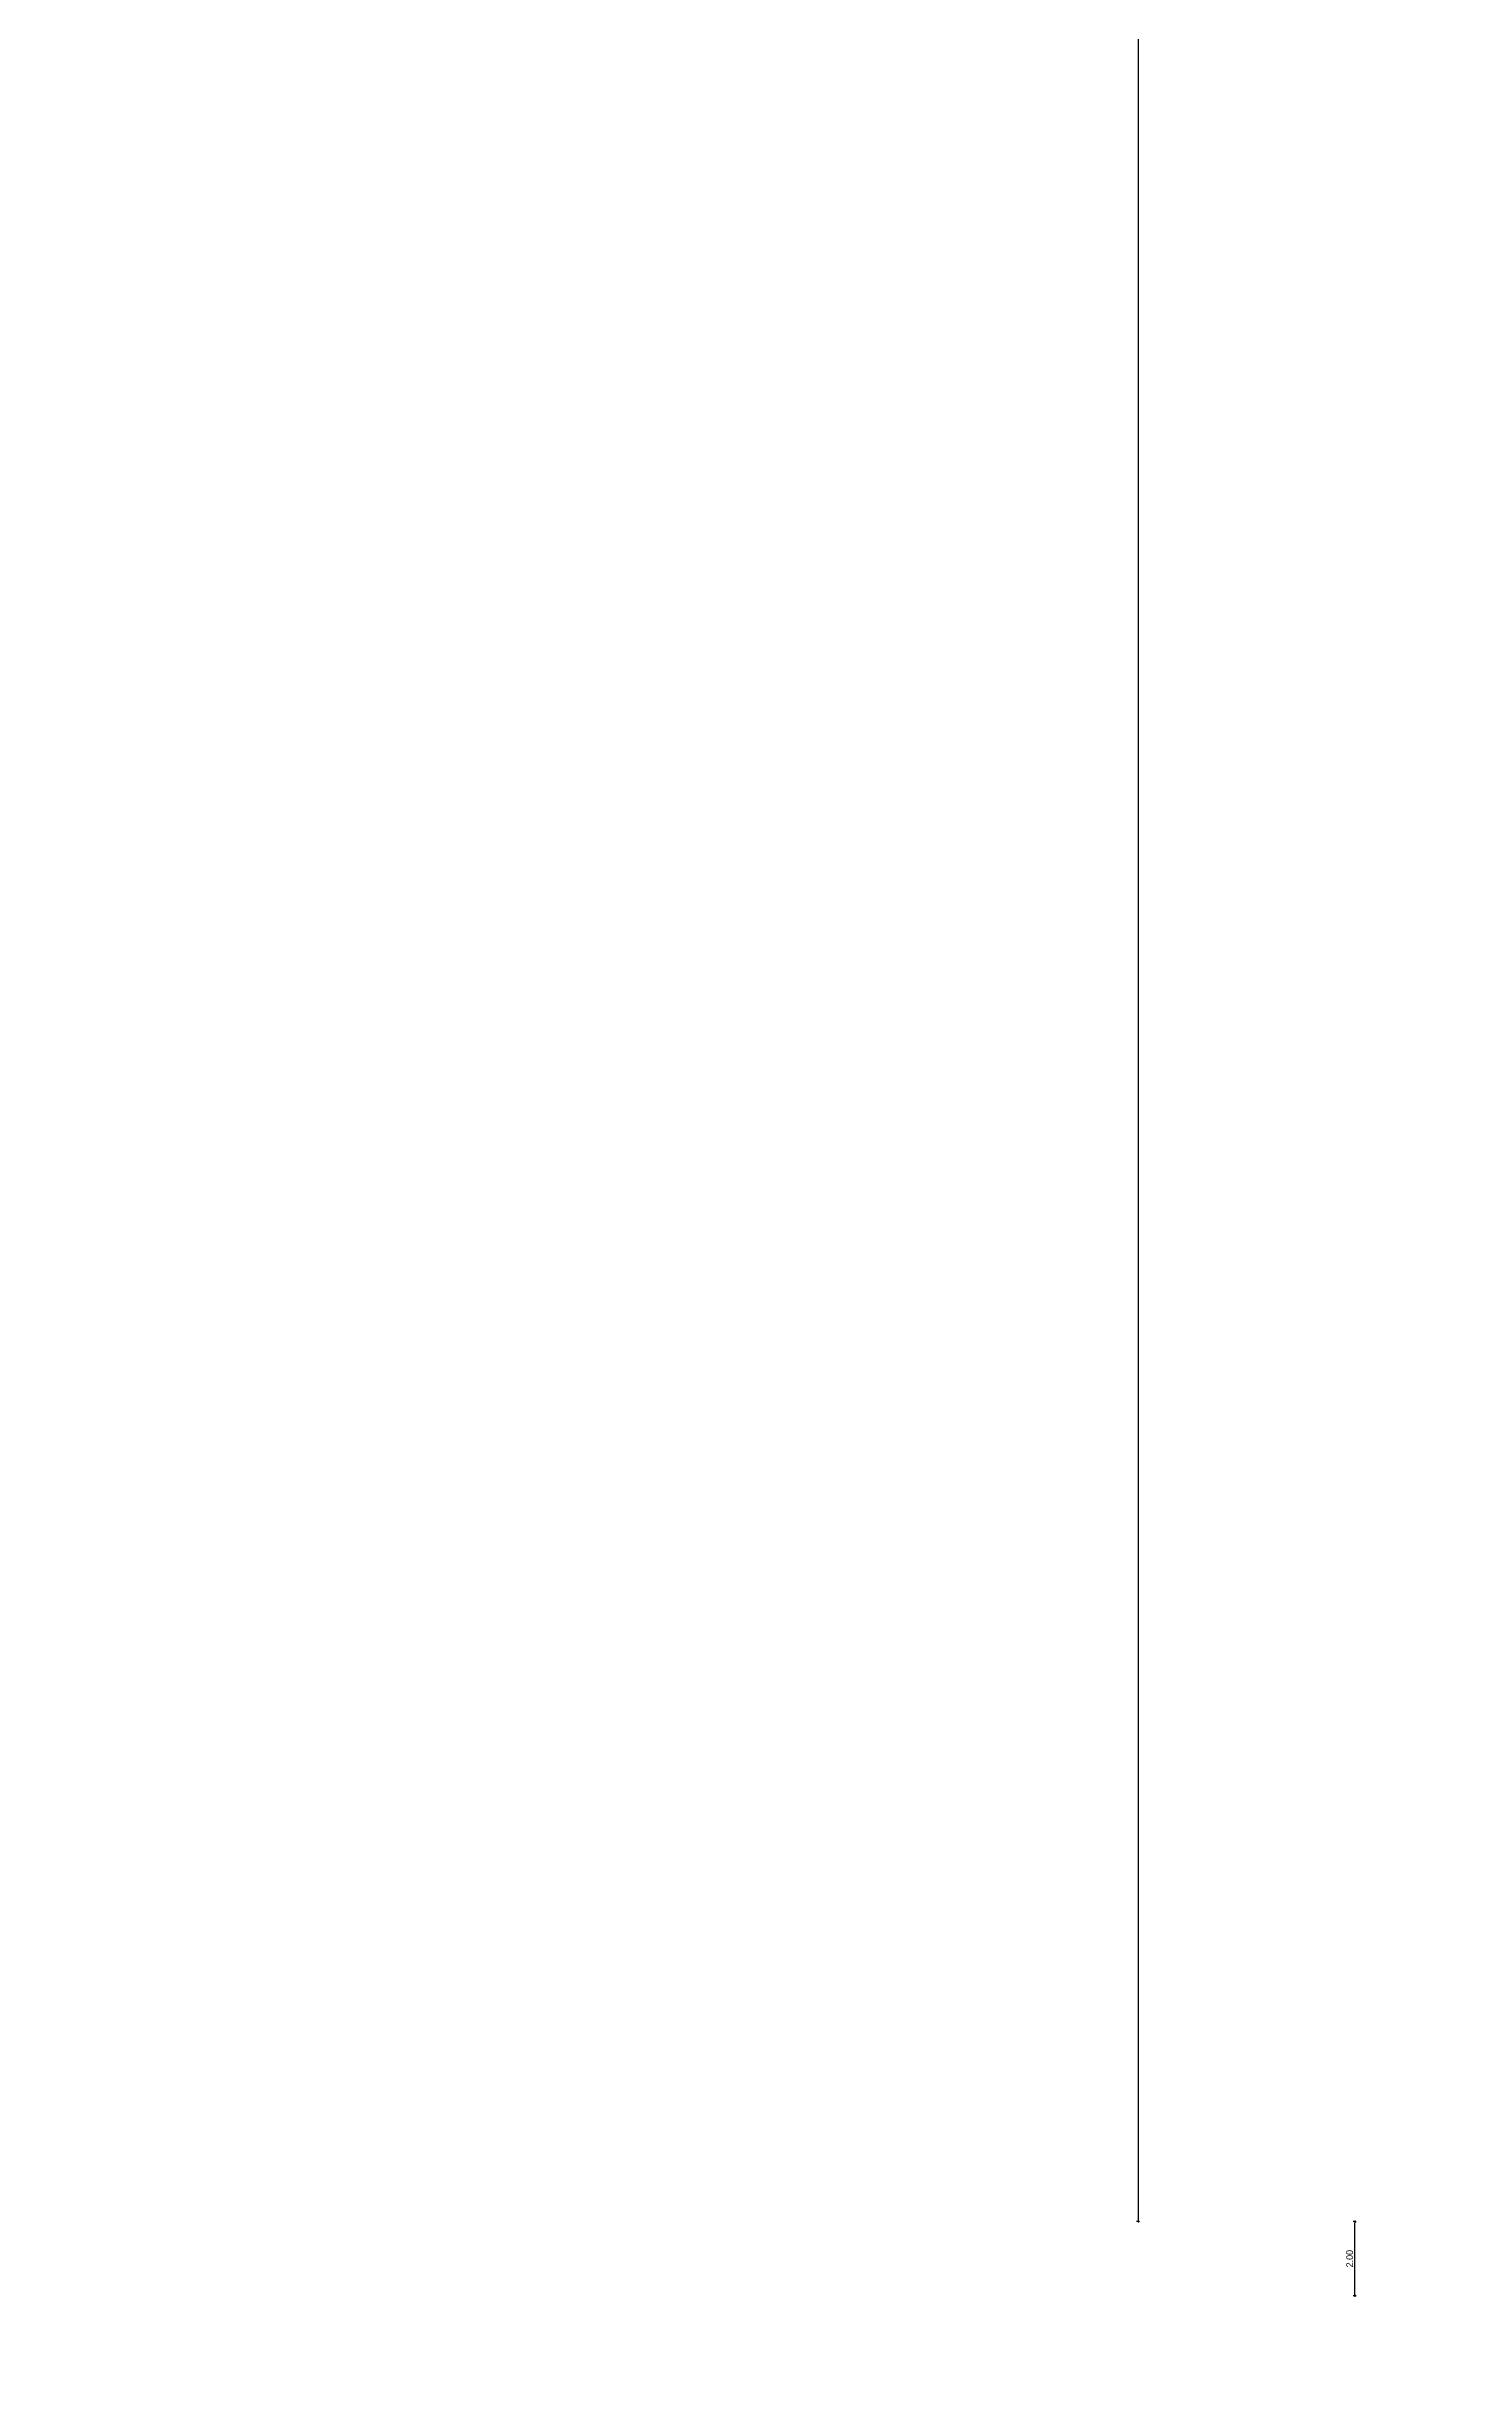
# Model space of a CAD drawing. Header units: metres. Extents: x -12536 to 12621, y -17191 to 9596.
# Drawn here: x -11404.2 to -11366, y -11668.3 to -11605.5 of the extents above; entities that cross this region are included whole.
import ezdxf

# ---------------------------------------------------------------- set-up
doc = ezdxf.new("R2010")
doc.units = ezdxf.units.M
doc.header["$MEASUREMENT"] = 0
doc.header["$PDMODE"] = 2
doc.header["$PDSIZE"] = 0.25
doc.layers.add('Calque commun', color=7, linetype='Continuous')
doc.layers.add('Cotations', color=7, linetype='Continuous')
doc.styles.add('Century Gothic18', font='GOTHIC.TTF', dxfattribs={"height": 0.18})
doc.dimstyles.new('DIM21', dxfattribs={"dimtxt": 0.18, "dimasz": 0.035, "dimexe": 0.05, "dimexo": 0, "dimgap": 0.05, "dimtad": 1, "dimzin": 1, "dimdsep": 46, "dimtxsty": 'Century Gothic18', "dimblk": 'ORIGIN', "dimcen": 0.09, "dimdle": 0.05, "dimadec": 0, "dimazin": 0, "dimtfac": 1, "dimtdec": 4, "dimtix": 1, "dimtofl": 0, "dimtmove": 0, "dimatfit": 3, "dimfxl": 0.05, "dimfxlon": 1, "dimfrac": 2, "dimtolj": 1, "dimtzin": 0, "dimarcsym": 2})

# ---------------------------------------------------------------- blocks, each defined once
blk = doc.blocks.new('_ORIGIN')
at = {"color": 0, "linetype": 'ByBlock', "lineweight": -2}
blk.add_line((0, 0), (-1, 0), dxfattribs=at)
blk.add_circle((0, 0), 0.5, dxfattribs=at)
blk = doc.blocks.new('*D2005')
at = {"layer": 'Cotations', "color": 0, "linetype": 'ByBlock', "lineweight": -2, "transparency": 16777216}
for p, q in [((-11368.942, -11664.181), (-11368.992, -11664.181)), ((-11368.942, -11666.146), (-11368.942, -11664.216)), ((-11368.942, -11666.181), (-11368.992, -11666.181))]:
    blk.add_line(p, q, dxfattribs=at)
at = {"layer": 'Defpoints', "color": 0, "linetype": 'Continuous', "transparency": 16777216}
for p in [(-11368.942, -11664.181), (-11368.942, -11664.181), (-11368.942, -11666.181)]:
    blk.add_point(p, dxfattribs=at)
at = {"layer": 'Cotations', "color": 0, "linetype": 'Continuous', "lineweight": -2, "transparency": 16777216, "xscale": 0.03500000014901161, "yscale": 0.03500000014901161, "zscale": 0.03500000014901161}
for p, rotation in [((-11368.942, -11664.181), 90), ((-11368.942, -11666.181), 270)]:
    blk.add_blockref('_ORIGIN', p, dxfattribs=dict(at, rotation=rotation))
at = {"layer": 'Cotations', "color": 7, "linetype": 'Continuous', "lineweight": 5, "transparency": 16777216, "insert": (-11368.992, -11665.181), "char_height": 0.18, "attachment_point": 8, "rotation": 90, "line_spacing_factor": 0.776067, "style": 'Century Gothic18'}
blk.add_mtext('\\A1;2.00', dxfattribs=at)
blk = doc.blocks.new('*D2007')
at = {"layer": 'Cotations', "color": 0, "linetype": 'ByBlock', "lineweight": -2, "transparency": 16777216}
for p, q in [((-11374.77, -11384.181), (-11374.825, -11384.181)), ((-11374.775, -11664.146), (-11374.775, -11384.216)), ((-11374.771, -11664.181), (-11374.825, -11664.181))]:
    blk.add_line(p, q, dxfattribs=at)
at = {"layer": 'Defpoints', "color": 0, "linetype": 'Continuous', "transparency": 16777216}
for p in [(-11374.775, -11384.181), (-11374.77, -11384.181), (-11374.771, -11664.181)]:
    blk.add_point(p, dxfattribs=at)
at = {"layer": 'Cotations', "color": 0, "linetype": 'Continuous', "lineweight": -2, "transparency": 16777216, "xscale": 0.03500000014901161, "yscale": 0.03500000014901161, "zscale": 0.03500000014901161}
for p, rotation in [((-11374.775, -11384.181), 90), ((-11374.775, -11664.181), 270)]:
    blk.add_blockref('_ORIGIN', p, dxfattribs=dict(at, rotation=rotation))
at = {"layer": 'Cotations', "color": 7, "linetype": 'Continuous', "lineweight": 5, "transparency": 16777216, "insert": (-11374.825, -11524.181), "char_height": 0.18, "attachment_point": 8, "rotation": 90, "line_spacing_factor": 0.776067, "style": 'Century Gothic18'}
blk.add_mtext('\\A1;280.00', dxfattribs=at)

msp = doc.modelspace()

# ---------------------------------------------------------------- dimensions: what is measured, and where the dimension line sits
at = {"layer": 'Cotations', "color": 14, "linetype": 'Continuous', "lineweight": 5}
dim = msp.add_linear_dim(base=(-11374.775, -11384.181), p1=(-11374.771, -11664.181), p2=(-11374.77, -11384.181), angle=90, dimstyle='DIM21', override={"dimclrt": 7}, dxfattribs=at)
dim.commit()
dim.dimension.update_dxf_attribs({"geometry": '*D2007', "text_midpoint": (-11374.92, -11524.181)})
dim = msp.add_aligned_dim(p1=(-11368.942, -11666.181), p2=(-11368.942, -11664.181), distance=0, dimstyle='DIM21', override={"dimclrt": 7}, dxfattribs=at)
dim.commit()
dim.dimension.update_dxf_attribs({"geometry": '*D2005', "text_midpoint": (-11369.087, -11665.181)})

# ---------------------------------------------------------------- meshes
at = {"layer": 'Calque commun', "color": 7, "linetype": 'Continuous', "lineweight": 5}
mesh = msp.add_polyface(dxfattribs=at)
corners = [(-6255.473, -10253.272), (-12255.473, -10253.272), (-12255.473, -14453.272), (-6255.473, -14453.272)]
mesh.append_faces([[corners[k] for k in face] for face in [(0, 1, 2, 3)]], dxfattribs={"color": 7})

doc.saveas('drawing.dxf')
